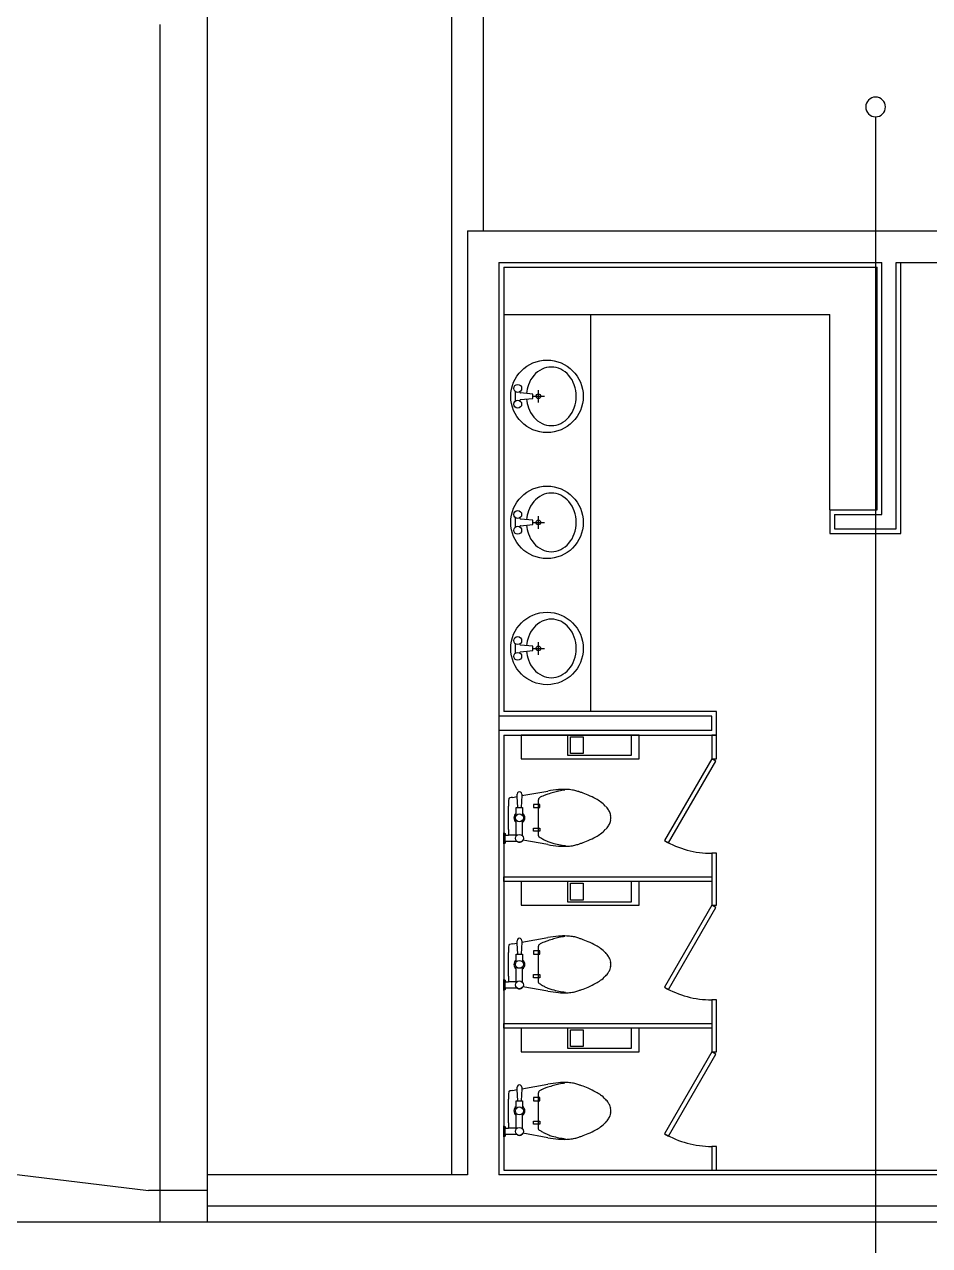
# Model space of a CAD drawing. Header units: millimetres. Extents: x -7718 to 421089, y 87466 to 341395.
# Drawn here: x 371592 to 377335, y 94659 to 102409 of the extents above; entities that cross this region are included whole.
import ezdxf

# ---------------------------------------------------------------- set-up
doc = ezdxf.new("R2010")
doc.units = ezdxf.units.MM
doc.header["$LTSCALE"] = 200
doc.header["$MEASUREMENT"] = 0
doc.layers.add('e-plan', color=9, linetype='CONTINUOUS')
doc.layers.add('e-room-box', color=7, linetype='CONTINUOUS')

msp = doc.modelspace()

# ---------------------------------------------------------------- linework, layer by layer
at = {"layer": 'e-plan'}
for p, q in [((374302.6, 95108.6), (374302.6, 111058.6)), ((374502.6, 110958.6), (374502.6, 101098.6)), ((372752.5, 94808.6), (372752.5, 110558.6)), ((372452.5, 94808.6), (372452.5, 102408.6)), ((374402.6, 101098.6), (380902.6, 101098.6)), ((374402.6, 101098.6), (374402.6, 95108.6)), ((374602.6, 100898.6), (377032.6, 100898.6)), ((374602.6, 100898.6), (374602.6, 95108.6)), ((377032.6, 99298.6), (377032.6, 100898.6)), ((377122.6, 100898.6), (380902.6, 100898.6)), ((377122.6, 99208.6), (377122.6, 100898.6)), ((377152.6, 99178.6), (377152.6, 100898.6)), ((374632.6, 100868.6), (377002.6, 100868.6)), ((374632.6, 100868.6), (374632.6, 98048.6)), ((377002.6, 99328.6), (377002.6, 100868.6)), ((374632.6, 100568.6), (376702.6, 100568.6)), ((374707.6, 100019.3), (374707.6, 100077.9)), ((374735.6, 100074.8), (374735.6, 100077.9)), ((374816.6, 100062.6), (374740.1, 100069.8)), ((374812.6, 100048.6), (374892.6, 100048.6)), ((374816.6, 100034.6), (374816.6, 100062.6)), ((374852.6, 100008.6), (374852.6, 100088.6)), ((374735.6, 100019.3), (374735.6, 100022.4)), ((374740.1, 100027.4), (374816.6, 100034.6)), ((374707.6, 99219.3), (374707.6, 99277.9)), ((374735.6, 99274.8), (374735.6, 99277.9)), ((374852.6, 99208.6), (374852.6, 99288.6)), ((376702.6, 99328.6), (377002.6, 99328.6)), ((376702.6, 99328.6), (376702.6, 99178.6)), ((376732.6, 99298.6), (377032.6, 99298.6)), ((376732.6, 99298.6), (376732.6, 99208.6)), ((374735.6, 99219.3), (374735.6, 99222.4)), ((374816.6, 99262.6), (374740.1, 99269.8)), ((374740.1, 99227.4), (374816.6, 99234.6)), ((374812.6, 99248.6), (374892.6, 99248.6)), ((374816.6, 99234.6), (374816.6, 99262.6)), ((376732.6, 99208.6), (377122.6, 99208.6)), ((376702.6, 99178.6), (377152.6, 99178.6)), ((374707.6, 98419.3), (374707.6, 98477.9)), ((374735.6, 98474.8), (374735.6, 98477.9)), ((374735.6, 98419.3), (374735.6, 98422.4)), ((374816.6, 98462.6), (374740.1, 98469.8)), ((374740.1, 98427.4), (374816.6, 98434.6)), ((374812.6, 98448.6), (374892.6, 98448.6)), ((374816.6, 98434.6), (374816.6, 98462.6)), ((374852.6, 98408.6), (374852.6, 98488.6)), ((375982.6, 98048.6), (374632.6, 98048.6)), ((375982.6, 97898.6), (375982.6, 98048.6)), ((375952.6, 98018.6), (374602.6, 98018.6)), ((375952.6, 97928.6), (375952.6, 98018.6)), ((375952.6, 97928.6), (374602.6, 97928.6)), ((374632.6, 97898.6), (374632.6, 95138.6)), ((374632.6, 97898.6), (375982.6, 97898.6)), ((374742.6, 97898.6), (374742.6, 97748.6)), ((375492.6, 97898.6), (374742.6, 97898.6)), ((375442.6, 97898.6), (375036.6, 97898.6)), ((375036.6, 97898.6), (375036.6, 97771.6)), ((375056.6, 97781.6), (375056.6, 97888.6)), ((375056.6, 97888.6), (375136.6, 97888.6)), ((375136.6, 97888.6), (375136.6, 97781.6)), ((375442.6, 97771.6), (375442.6, 97898.6)), ((375492.6, 97748.6), (375492.6, 97898.6)), ((375982.6, 97898.6), (375952.6, 97898.6)), ((375952.6, 97898.6), (375952.6, 97748.6)), ((375982.6, 97748.6), (375982.6, 97898.6)), ((374742.6, 97748.6), (375492.6, 97748.6)), ((375036.6, 97771.6), (375442.6, 97771.6)), ((375136.6, 97781.6), (375056.6, 97781.6)), ((375952.6, 97748.6), (375652.6, 97229)), ((375678.6, 97214), (375978.6, 97733.6)), ((375952.6, 97748.6), (375982.6, 97748.6)), ((375978.6, 97733.6), (375952.6, 97748.6)), ((374687.6, 97503.6), (374718.4, 97509.2)), ((374718.4, 97509.2), (374717.6, 97523.6)), ((374722.6, 97438.6), (374718.4, 97509.2)), ((374747, 97514.4), (374742.6, 97438.6)), ((374747, 97514.4), (374912.6, 97543.6)), ((374747.6, 97523.6), (374747, 97514.4)), ((374852.6, 97373.6), (374852.6, 97488.6)), ((374662.6, 97373.6), (374662.6, 97448.6)), ((374712.6, 97388.6), (374712.6, 97438.6)), ((374712.6, 97438.6), (374752.6, 97438.6)), ((374752.6, 97438.6), (374752.6, 97388.6)), ((374862.6, 97458.6), (374822.6, 97458.6)), ((374822.6, 97458.6), (374822.6, 97438.6)), ((374822.6, 97438.6), (374862.6, 97438.6)), ((374862.6, 97438.6), (374862.6, 97458.6)), ((374662.6, 97298.6), (374662.6, 97373.6)), ((374712.6, 97258.6), (374712.6, 97358.6)), ((374752.6, 97258.6), (374752.6, 97358.6)), ((374852.6, 97258.6), (374852.6, 97373.6)), ((374632.6, 97208.6), (374632.6, 97278.6)), ((374632.6, 97278.6), (374642.6, 97273.6)), ((374642.6, 97273.6), (374642.6, 97263.6)), ((374642.6, 97223.6), (374642.6, 97263.6)), ((374642.6, 97263.6), (374663.9, 97263.6)), ((374717.6, 97263.6), (374663.9, 97263.6)), ((374822.6, 97308.6), (374862.6, 97308.6)), ((374822.6, 97288.6), (374822.6, 97308.6)), ((374862.6, 97288.6), (374822.6, 97288.6)), ((374862.6, 97308.6), (374862.6, 97288.6)), ((374642.6, 97213.6), (374632.6, 97208.6)), ((374717.6, 97223.6), (374642.6, 97223.6)), ((374642.6, 97223.6), (374642.6, 97213.6)), ((374912.6, 97203.6), (374754.5, 97231.5)), ((375652.6, 97229), (375678.6, 97214)), ((375982.6, 97148.6), (375952.6, 97148.6)), ((375952.6, 97148.6), (375952.6, 96818.6)), ((375982.6, 96818.6), (375982.6, 97148.6)), ((374632.6, 96968.6), (374632.6, 96998.6)), ((374632.6, 96998.6), (375952.6, 96998.6)), ((375036.4, 96968.7), (374632.6, 96968.6)), ((374742.6, 96968.6), (374742.6, 96818.6)), ((375492.6, 96968.6), (374742.6, 96968.6)), ((375442.4, 96968.8), (375036.4, 96968.7)), ((375442.6, 96968.6), (375036.6, 96968.6)), ((375036.6, 96968.6), (375036.6, 96841.6)), ((375056.6, 96851.6), (375056.6, 96958.6)), ((375056.6, 96958.6), (375136.6, 96958.6)), ((375136.6, 96958.6), (375136.6, 96851.6)), ((375492.4, 96968.8), (375442.4, 96968.8)), ((375442.4, 96968.8), (375442.4, 96968.8)), ((375442.6, 96841.6), (375442.6, 96968.6)), ((375492.4, 96968.6), (375492.4, 96968.8)), ((375952.6, 96968.6), (375492.4, 96968.6)), ((375492.6, 96818.6), (375492.6, 96968.6)), ((375952.6, 96998.6), (375952.6, 96968.6)), ((374742.6, 96818.6), (375492.6, 96818.6)), ((375036.6, 96841.6), (375442.6, 96841.6)), ((375136.6, 96851.6), (375056.6, 96851.6)), ((375952.6, 96818.6), (375652.6, 96299)), ((375678.6, 96284), (375978.6, 96803.6)), ((375952.6, 96818.6), (375982.6, 96818.6)), ((375978.6, 96803.6), (375952.6, 96818.6)), ((374687.6, 96573.6), (374718.4, 96579.2)), ((374718.4, 96579.2), (374717.6, 96593.6)), ((374722.6, 96508.6), (374718.4, 96579.2)), ((374747, 96584.4), (374742.6, 96508.6)), ((374747, 96584.4), (374912.6, 96613.6)), ((374747.6, 96593.6), (374747, 96584.4)), ((374852.6, 96443.6), (374852.6, 96558.6)), ((374662.6, 96443.6), (374662.6, 96518.6)), ((374712.6, 96458.6), (374712.6, 96508.6)), ((374712.6, 96508.6), (374752.6, 96508.6)), ((374752.6, 96508.6), (374752.6, 96458.6)), ((374862.6, 96528.6), (374822.6, 96528.6)), ((374822.6, 96528.6), (374822.6, 96508.6)), ((374822.6, 96508.6), (374862.6, 96508.6)), ((374862.6, 96508.6), (374862.6, 96528.6)), ((374662.6, 96368.6), (374662.6, 96443.6)), ((374712.6, 96328.6), (374712.6, 96428.6)), ((374752.6, 96328.6), (374752.6, 96428.6)), ((374852.6, 96328.6), (374852.6, 96443.6)), ((374632.6, 96278.6), (374632.6, 96348.6)), ((374632.6, 96348.6), (374642.6, 96343.6)), ((374642.6, 96343.6), (374642.6, 96333.6)), ((374642.6, 96293.6), (374642.6, 96333.6)), ((374642.6, 96333.6), (374663.9, 96333.6)), ((374717.6, 96333.6), (374663.9, 96333.6)), ((374822.6, 96378.6), (374862.6, 96378.6)), ((374822.6, 96358.6), (374822.6, 96378.6)), ((374862.6, 96358.6), (374822.6, 96358.6)), ((374862.6, 96378.6), (374862.6, 96358.6)), ((374642.6, 96283.6), (374632.6, 96278.6)), ((374717.6, 96293.6), (374642.6, 96293.6)), ((374642.6, 96293.6), (374642.6, 96283.6)), ((374912.6, 96273.6), (374754.5, 96301.5)), ((375652.6, 96299), (375678.6, 96284)), ((375982.6, 96218.6), (375952.6, 96218.6)), ((375952.6, 96218.6), (375952.6, 95888.6)), ((375982.6, 95888.6), (375982.6, 96218.6)), ((374632.6, 96038.6), (374632.6, 96068.6)), ((374632.6, 96068.6), (375952.6, 96068.6)), ((375036.4, 96038.7), (374632.6, 96038.6)), ((374742.6, 96038.6), (374742.6, 95888.6)), ((375492.6, 96038.6), (374742.6, 96038.6)), ((375442.4, 96038.8), (375036.4, 96038.7)), ((375442.6, 96038.6), (375036.6, 96038.6)), ((375036.6, 96038.6), (375036.6, 95911.6)), ((375056.6, 95921.6), (375056.6, 96028.6)), ((375056.6, 96028.6), (375136.6, 96028.6)), ((375136.6, 96028.6), (375136.6, 95921.6)), ((375492.4, 96038.8), (375442.4, 96038.8)), ((375442.4, 96038.8), (375442.4, 96038.8)), ((375442.6, 95911.6), (375442.6, 96038.6)), ((375492.4, 96038.6), (375492.4, 96038.8)), ((375952.6, 96038.6), (375492.4, 96038.6)), ((375492.6, 95888.6), (375492.6, 96038.6)), ((375952.6, 96068.6), (375952.6, 96038.6)), ((364757.1, 95934.9), (372379.2, 95008.6)), ((374742.6, 95888.6), (375492.6, 95888.6)), ((375036.6, 95911.6), (375442.6, 95911.6)), ((375136.6, 95921.6), (375056.6, 95921.6)), ((375952.6, 95888.6), (375652.6, 95369)), ((375678.6, 95354), (375978.6, 95873.6)), ((375952.6, 95888.6), (375982.6, 95888.6)), ((375978.6, 95873.6), (375952.6, 95888.6)), ((374687.6, 95643.6), (374718.4, 95649.2)), ((374718.4, 95649.2), (374717.6, 95663.6)), ((374722.6, 95578.6), (374718.4, 95649.2)), ((374747, 95654.4), (374742.6, 95578.6)), ((374747, 95654.4), (374912.6, 95683.6)), ((374747.6, 95663.6), (374747, 95654.4)), ((374852.6, 95513.6), (374852.6, 95628.6)), ((374662.6, 95513.6), (374662.6, 95588.6)), ((374712.6, 95528.6), (374712.6, 95578.6)), ((374712.6, 95578.6), (374752.6, 95578.6)), ((374752.6, 95578.6), (374752.6, 95528.6)), ((374862.6, 95598.6), (374822.6, 95598.6)), ((374822.6, 95598.6), (374822.6, 95578.6)), ((374822.6, 95578.6), (374862.6, 95578.6)), ((374862.6, 95578.6), (374862.6, 95598.6)), ((374662.6, 95438.6), (374662.6, 95513.6)), ((374712.6, 95398.6), (374712.6, 95498.6)), ((374752.6, 95398.6), (374752.6, 95498.6)), ((374852.6, 95398.6), (374852.6, 95513.6)), ((374632.6, 95348.6), (374632.6, 95418.6)), ((374632.6, 95418.6), (374642.6, 95413.6)), ((374642.6, 95413.6), (374642.6, 95403.6)), ((374642.6, 95363.6), (374642.6, 95403.6)), ((374642.6, 95403.6), (374663.9, 95403.6)), ((374717.6, 95403.6), (374663.9, 95403.6)), ((374822.6, 95448.6), (374862.6, 95448.6)), ((374822.6, 95428.6), (374822.6, 95448.6)), ((374862.6, 95428.6), (374822.6, 95428.6)), ((374862.6, 95448.6), (374862.6, 95428.6)), ((374642.6, 95353.6), (374632.6, 95348.6)), ((374717.6, 95363.6), (374642.6, 95363.6)), ((374642.6, 95363.6), (374642.6, 95353.6)), ((374912.6, 95343.6), (374754.5, 95371.5)), ((375652.6, 95369), (375678.6, 95354)), ((375982.6, 95288.6), (375952.6, 95288.6)), ((375952.6, 95288.6), (375952.6, 95138.6)), ((375982.6, 95138.6), (375982.6, 95288.6)), ((374402.6, 95108.6), (372752.5, 95108.6)), ((378852.6, 95108.6), (374602.6, 95108.6)), ((374632.6, 95138.6), (378822.6, 95138.6)), ((375952.6, 95138.6), (375982.6, 95138.6)), ((372752.5, 95008.6), (372379.2, 95008.6)), ((409702.6, 94908.6), (372752.5, 94908.6)), ((409752.6, 94808.6), (323702.6, 94808.6))]:
    msp.add_line(p, q, dxfattribs=at)
at = {"layer": 'e-plan', "ltscale": 400}
for p, q in [((375182.6, 100568.6), (375182.6, 98048.6)), ((376702.6, 99328.6), (376702.6, 100568.6))]:
    msp.add_line(p, q, dxfattribs=at)
at = {"layer": 'e-plan'}
for centre, radius in [((374907.6, 100048.6), 230), ((374721.6, 100098.6), 25), ((374852.6, 100048.6), 15), ((374721.6, 99998.6), 25), ((374907.6, 99248.6), 230), ((374721.6, 99298.6), 25), ((374721.6, 99198.6), 25), ((374852.6, 99248.6), 15), ((374907.6, 98448.6), 230), ((374721.6, 98498.6), 25), ((374721.6, 98398.6), 25), ((374852.6, 98448.6), 15), ((374732.6, 97373.6), 25), ((374732.6, 97243.6), 25), ((374732.6, 96443.6), 25), ((374732.6, 96313.6), 25), ((374732.6, 95513.6), 25), ((374732.6, 95383.6), 25)]:
    msp.add_circle(centre, radius, dxfattribs=at)
for centre, radius, start, end in [((374947.1, 100075), 162.4, 115.99472, 139.65335), ((374935.1, 100099.7), 134.9, 90, 115.99472), ((374935.1, 100099.7), 134.9, 64.00528, 90), ((374923, 100075), 162.4, 40.34665, 64.00528), ((374965.9, 100059), 187.1, 139.65335, 160.61513), ((374904.2, 100059), 187.1, 19.38487, 40.34665), ((374740.6, 100074.8), 5, 180, 264.60905), ((374995.5, 100048.6), 218.4, 160.61513, 175.36226), ((374874.7, 100048.6), 218.4, 0, 19.38487), ((374874.7, 100048.6), 218.4, 340.61513, 0), ((374740.6, 100022.4), 5, 95.39095, 180), ((374995.5, 100048.6), 218.4, 184.63774, 199.38487), ((374965.9, 100038.2), 187.1, 199.38487, 220.34665), ((374904.2, 100038.2), 187.1, 319.65335, 340.61513), ((374947.1, 100022.2), 162.4, 220.34665, 244.00528), ((374923, 100022.2), 162.4, 295.99472, 319.65335), ((374935.1, 99997.5), 134.9, 244.00528, 270), ((374935.1, 99997.5), 134.9, 270, 295.99472), ((374935.1, 99299.7), 134.9, 90, 115.99472), ((374935.1, 99299.7), 134.9, 64.00528, 90), ((374965.9, 99259), 187.1, 139.65335, 160.61513), ((374947.1, 99275), 162.4, 115.99472, 139.65335), ((374923, 99275), 162.4, 40.34665, 64.00528), ((374904.2, 99259), 187.1, 19.38487, 40.34665), ((374740.6, 99274.8), 5, 180, 264.60905), ((374995.5, 99248.6), 218.4, 160.61513, 175.36226), ((374874.7, 99248.6), 218.4, 0, 19.38487), ((374740.6, 99222.4), 5, 95.39095, 180), ((374995.5, 99248.6), 218.4, 184.63774, 199.38487), ((374874.7, 99248.6), 218.4, 340.61513, 0), ((374965.9, 99238.2), 187.1, 199.38487, 220.34665), ((374947.1, 99222.2), 162.4, 220.34665, 244.00528), ((374923, 99222.2), 162.4, 295.99472, 319.65335), ((374904.2, 99238.2), 187.1, 319.65335, 340.61513), ((374935.1, 99197.5), 134.9, 244.00528, 270), ((374935.1, 99197.5), 134.9, 270, 295.99472), ((374965.9, 98459), 187.1, 139.65335, 160.61513), ((374947.1, 98475), 162.4, 115.99472, 139.65335), ((374935.1, 98499.7), 134.9, 90, 115.99472), ((374935.1, 98499.7), 134.9, 64.00528, 90), ((374923, 98475), 162.4, 40.34665, 64.00528), ((374904.2, 98459), 187.1, 19.38487, 40.34665), ((374995.5, 98448.6), 218.4, 160.61513, 175.36226), ((374874.7, 98448.6), 218.4, 0, 19.38487), ((374740.6, 98474.8), 5, 180, 264.60905), ((374740.6, 98422.4), 5, 95.39095, 180), ((374995.5, 98448.6), 218.4, 184.63774, 199.38487), ((374874.7, 98448.6), 218.4, 340.61513, 0), ((374965.9, 98438.2), 187.1, 199.38487, 220.34665), ((374904.2, 98438.2), 187.1, 319.65335, 340.61513), ((374947.1, 98422.2), 162.4, 220.34665, 244.00528), ((374935.1, 98397.5), 134.9, 244.00528, 270), ((374935.1, 98397.5), 134.9, 270, 295.99472), ((374923, 98422.2), 162.4, 295.99472, 319.65335), ((375125.3, 97448.6), 462.7, 174.28941, 180), ((374669.9, 97494.1), 5.01, 117.07368, 174.28941), ((374676.7, 97480.7), 20, 104.03624, 117.07368), ((374732.7, 97256.7), 251, 100.35969, 104.03624), ((374732.6, 97524.5), 15, 356.63354, 183.36646), ((374864.9, 97488.6), 12.3, 135, 180), ((374894.9, 97458.6), 54.8, 114.0722, 135), ((374991.4, 97242.6), 291.3, 110.55605, 114.0722), ((375087, 96987.6), 563.7, 108.02862, 110.55605), ((375045.1, 96780.2), 774.8, 94.76364, 99.84658), ((375241.9, 96511.7), 1064.2, 105.9454, 108.02862), ((375177, 96738.9), 827.8, 103.58336, 105.9454), ((375017.4, 97112.5), 441.4, 88.02767, 94.76364), ((375040, 97306.1), 244.3, 94.39871, 103.58336), ((375022.1, 97250.2), 303.5, 81.25384, 88.02767), ((375035.9, 97339.8), 212.9, 73.16389, 81.25384), ((374965.5, 97107.2), 455.9, 71.56505, 73.16389), ((374791.3, 96584.6), 1006.7, 70.48917, 71.56505), ((374939.7, 97003.4), 562.4, 66.03751, 70.48917), ((374808, 96707), 886.9, 62.49272, 66.03751), ((375117.2, 97300.9), 217.3, 53.1301, 62.49272), ((375083.7, 97256.2), 273.1, 44.78082, 53.1301), ((375160.5, 97332.4), 165, 33.69007, 44.78082), ((375229, 97378.1), 82.6, 17.99006, 33.69007), ((374732.6, 97373.6), 35, 124.8499, 235.1501), ((374732.6, 97373.6), 35, 304.8499, 55.1501), ((375229, 97369.1), 82.6, 326.30993, 342.00994), ((375205, 97370.3), 107.9, 9.46232, 17.99006), ((375205, 97376.9), 107.9, 342.00994, 350.53768), ((375224.9, 97373.6), 87.7, 0, 9.46232), ((375224.9, 97373.6), 87.7, 350.53768, 360), ((375125.3, 97298.6), 462.7, 180, 184.33828), ((374856.1, 97258.6), 3.54, 180, 233.1301), ((374958.6, 97395.3), 174.4, 233.1301, 240.43252), ((375117.2, 97446.3), 217.3, 297.50728, 306.8699), ((375083.7, 97490.9), 273.1, 306.8699, 315.21918), ((375160.5, 97414.8), 165, 315.21918, 326.30993), ((374732.6, 97243.6), 25, 233.1301, 331.06284), ((375106.8, 97656.5), 474.7, 240.43252, 243.43495), ((375029.9, 97502.7), 302.8, 243.43495, 247.19466), ((375003.4, 97439.6), 234.4, 247.19466, 254.0546), ((375045.1, 97966.9), 774.8, 260.15342, 265.23636), ((375103.6, 97790.4), 599.2, 254.0546, 258.34346), ((375017.4, 97634.7), 441.4, 265.23636, 271.97233), ((375050.7, 97533.8), 337.2, 258.34346, 265.60129), ((375022.1, 97496.9), 303.5, 271.97233, 278.74616), ((375035.9, 97407.4), 212.9, 278.74616, 286.83611), ((374965.5, 97639.9), 455.9, 286.83611, 288.43495), ((374791.3, 98162.5), 1006.7, 288.43495, 289.51083), ((374939.7, 97743.7), 562.4, 289.51083, 293.96249), ((374808, 98040.2), 886.9, 293.96249, 297.50728), ((375952.6, 97748.6), 600, 240, 270), ((375125.3, 96518.6), 462.7, 174.28941, 180), ((374669.9, 96564.1), 5.01, 117.07368, 174.28941), ((374676.7, 96550.7), 20, 104.03624, 117.07368), ((374732.7, 96326.7), 251, 100.35969, 104.03624), ((374732.6, 96594.5), 15, 356.63354, 183.36646), ((374864.9, 96558.6), 12.3, 135, 180), ((374894.9, 96528.6), 54.8, 114.0722, 135), ((374991.4, 96312.6), 291.3, 110.55605, 114.0722), ((375087, 96057.6), 563.7, 108.02862, 110.55605), ((375045.1, 95850.2), 774.8, 94.76364, 99.84658), ((375241.9, 95581.7), 1064.2, 105.9454, 108.02862), ((375177, 95808.9), 827.8, 103.58336, 105.9454), ((375017.4, 96182.5), 441.4, 88.02767, 94.76364), ((375040, 96376.1), 244.3, 94.39871, 103.58336), ((375022.1, 96320.2), 303.5, 81.25384, 88.02767), ((375035.9, 96409.8), 212.9, 73.16389, 81.25384), ((374965.5, 96177.2), 455.9, 71.56505, 73.16389), ((374791.3, 95654.6), 1006.7, 70.48917, 71.56505), ((374939.7, 96073.4), 562.4, 66.03751, 70.48917), ((374808, 95777), 886.9, 62.49272, 66.03751), ((375117.2, 96370.9), 217.3, 53.1301, 62.49272), ((375083.7, 96326.2), 273.1, 44.78082, 53.1301), ((375160.5, 96402.4), 165, 33.69007, 44.78082), ((375229, 96448.1), 82.6, 17.99006, 33.69007), ((374732.6, 96443.6), 35, 124.8499, 235.1501), ((374732.6, 96443.6), 35, 304.8499, 55.1501), ((375229, 96439.1), 82.6, 326.30993, 342.00994), ((375205, 96440.3), 107.9, 9.46232, 17.99006), ((375205, 96446.9), 107.9, 342.00994, 350.53768), ((375224.9, 96443.6), 87.7, 0, 9.46232), ((375224.9, 96443.6), 87.7, 350.53768, 360), ((375125.3, 96368.6), 462.7, 180, 184.33828), ((374856.1, 96328.6), 3.54, 180, 233.1301), ((374958.6, 96465.3), 174.4, 233.1301, 240.43252), ((375117.2, 96516.3), 217.3, 297.50728, 306.8699), ((375083.7, 96560.9), 273.1, 306.8699, 315.21918), ((375160.5, 96484.8), 165, 315.21918, 326.30993), ((374732.6, 96313.6), 25, 233.1301, 331.06284), ((375106.8, 96726.5), 474.7, 240.43252, 243.43495), ((375029.9, 96572.7), 302.8, 243.43495, 247.19466), ((375003.4, 96509.6), 234.4, 247.19466, 254.0546), ((375045.1, 97036.9), 774.8, 260.15342, 265.23636), ((375103.6, 96860.4), 599.2, 254.0546, 258.34346), ((375017.4, 96704.7), 441.4, 265.23636, 271.97233), ((375050.7, 96603.8), 337.2, 258.34346, 265.60129), ((375022.1, 96566.9), 303.5, 271.97233, 278.74616), ((375035.9, 96477.4), 212.9, 278.74616, 286.83611), ((374965.5, 96709.9), 455.9, 286.83611, 288.43495), ((374791.3, 97232.5), 1006.7, 288.43495, 289.51083), ((374939.7, 96813.7), 562.4, 289.51083, 293.96249), ((374808, 97110.2), 886.9, 293.96249, 297.50728), ((375952.6, 96818.6), 600, 240, 270), ((375125.3, 95588.6), 462.7, 174.28941, 180), ((374669.9, 95634.1), 5.01, 117.07368, 174.28941), ((374676.7, 95620.7), 20, 104.03624, 117.07368), ((374732.7, 95396.7), 251, 100.35969, 104.03624), ((374732.6, 95664.5), 15, 356.63354, 183.36646), ((374864.9, 95628.6), 12.3, 135, 180), ((374894.9, 95598.6), 54.8, 114.0722, 135), ((374991.4, 95382.6), 291.3, 110.55605, 114.0722), ((375087, 95127.6), 563.7, 108.02862, 110.55605), ((375045.1, 94920.2), 774.8, 94.76364, 99.84658), ((375241.9, 94651.7), 1064.2, 105.9454, 108.02862), ((375177, 94878.9), 827.8, 103.58336, 105.9454), ((375017.4, 95252.5), 441.4, 88.02767, 94.76364), ((375040, 95446.1), 244.3, 94.39871, 103.58336), ((375022.1, 95390.2), 303.5, 81.25384, 88.02767), ((375035.9, 95479.8), 212.9, 73.16389, 81.25384), ((374965.5, 95247.2), 455.9, 71.56505, 73.16389), ((374791.3, 94724.6), 1006.7, 70.48917, 71.56505), ((374939.7, 95143.4), 562.4, 66.03751, 70.48917), ((374808, 94847), 886.9, 62.49272, 66.03751), ((375117.2, 95440.9), 217.3, 53.1301, 62.49272), ((375083.7, 95396.2), 273.1, 44.78082, 53.1301), ((375160.5, 95472.4), 165, 33.69007, 44.78082), ((375229, 95518.1), 82.6, 17.99006, 33.69007), ((374732.6, 95513.6), 35, 124.8499, 235.1501), ((374732.6, 95513.6), 35, 304.8499, 55.1501), ((375229, 95509.1), 82.6, 326.30993, 342.00994), ((375205, 95510.3), 107.9, 9.46232, 17.99006), ((375205, 95516.9), 107.9, 342.00994, 350.53768), ((375224.9, 95513.6), 87.7, 0, 9.46232), ((375224.9, 95513.6), 87.7, 350.53768, 360), ((375125.3, 95438.6), 462.7, 180, 184.33828), ((374856.1, 95398.6), 3.54, 180, 233.1301), ((374958.6, 95535.3), 174.4, 233.1301, 240.43252), ((375117.2, 95586.3), 217.3, 297.50728, 306.8699), ((375083.7, 95630.9), 273.1, 306.8699, 315.21918), ((375160.5, 95554.8), 165, 315.21918, 326.30993), ((374732.6, 95383.6), 25, 233.1301, 331.06284), ((375106.8, 95796.5), 474.7, 240.43252, 243.43495), ((375029.9, 95642.7), 302.8, 243.43495, 247.19466), ((375003.4, 95579.6), 234.4, 247.19466, 254.0546), ((375045.1, 96106.9), 774.8, 260.15342, 265.23636), ((375103.6, 95930.4), 599.2, 254.0546, 258.34346), ((375017.4, 95774.7), 441.4, 265.23636, 271.97233), ((375050.7, 95673.8), 337.2, 258.34346, 265.60129), ((375022.1, 95636.9), 303.5, 271.97233, 278.74616), ((375035.9, 95547.4), 212.9, 278.74616, 286.83611), ((374965.5, 95779.9), 455.9, 286.83611, 288.43495), ((374791.3, 96302.5), 1006.7, 288.43495, 289.51083), ((374939.7, 95883.7), 562.4, 289.51083, 293.96249), ((374808, 96180.2), 886.9, 293.96249, 297.50728), ((375952.6, 95888.6), 600, 240, 270)]:
    msp.add_arc(centre, radius, start, end, dxfattribs=at)
at = {"layer": 'e-room-box'}
msp.add_line((376992.6, 101822.2), (376992.6, 87466.5), dxfattribs=at)
for start, end in [(90, 270), (270, 90)]:
    msp.add_arc((376992.6, 101884.7), 62.5, start, end, dxfattribs=at)

doc.saveas('drawing.dxf')
